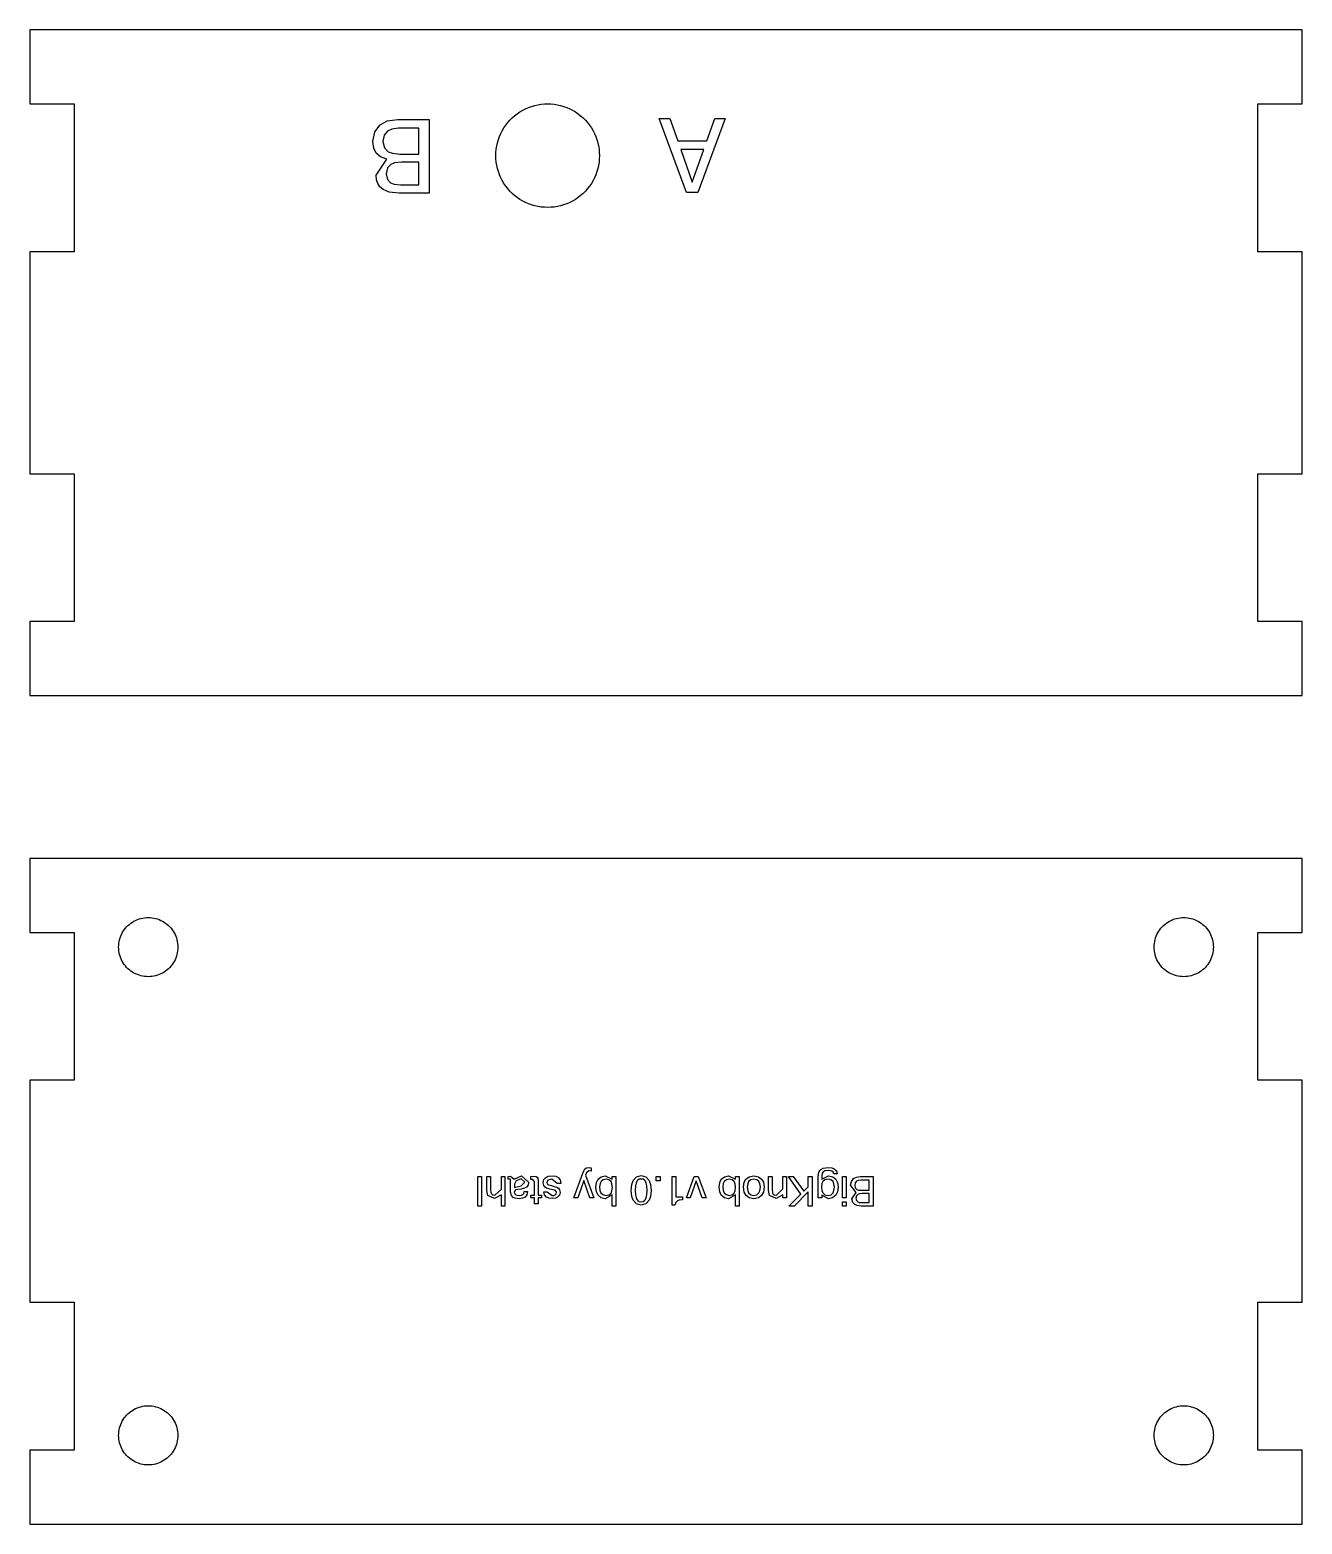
# Model space of a CAD drawing. Header units: metres. Extents: x -43 to 43, y -298 to 22.
# Drawn here: x -43 to 43, y -78.5 to 22.5 of the extents above; entities that cross this region are included whole.
import ezdxf

# ---------------------------------------------------------------- set-up
doc = ezdxf.new("R2010")
doc.units = ezdxf.units.M

msp = doc.modelspace()

# ---------------------------------------------------------------- linework, layer by layer
for p, q in [((43, 22.5), (-43, 22.5)), ((-43, 22.5), (-43, 17.5)), ((43, 17.5), (43, 22.5)), ((-43, 17.5), (-40, 17.5)), ((-40, 17.5), (-40, 7.5)), ((-9.49022, 17.167), (-9.28807, 17.2539)), ((-9.28807, 17.2539), (-9.08202, 17.3291)), ((-9.08202, 17.3291), (-8.8701, 17.3896)), ((-8.8701, 17.3896), (-8.65623, 17.4385)), ((-8.65623, 17.4385), (-8.43846, 17.4727)), ((-8.43846, 17.4727), (-8.21971, 17.4932)), ((-8.21971, 17.4932), (-7.99998, 17.5)), ((-7.99998, 17.5), (-7.78026, 17.4932)), ((-7.78026, 17.4932), (-7.56151, 17.4727)), ((-7.56151, 17.4727), (-7.34373, 17.4385)), ((-7.34373, 17.4385), (-7.12987, 17.3896)), ((-7.12987, 17.3896), (-6.91795, 17.3291)), ((-6.91795, 17.3291), (-6.7119, 17.2539)), ((-6.7119, 17.2539), (-6.50975, 17.167)), ((40, 7.49998), (40, 17.5)), ((40, 17.5), (43, 17.5)), ((-19.331, 16.085), (-18.8428, 16.3467)), ((-18.8428, 16.3467), (-18.1367, 16.4531)), ((-18.1367, 16.4531), (-16.0156, 16.4531)), ((-16.0156, 16.4531), (-16.0156, 11.4531)), ((-10.832, 16.0576), (-10.6973, 16.2314)), ((-10.6973, 16.2314), (-10.5517, 16.3955)), ((-10.5517, 16.3955), (-10.3955, 16.5518)), ((-10.3955, 16.5518), (-10.2314, 16.6973)), ((-10.2314, 16.6973), (-10.0576, 16.832)), ((-10.0576, 16.832), (-9.87498, 16.9551)), ((-9.87498, 16.9551), (-9.68651, 17.0674)), ((-9.68651, 17.0674), (-9.49022, 17.167)), ((-6.50975, 17.167), (-6.31346, 17.0674)), ((-6.31346, 17.0674), (-6.12498, 16.9551)), ((-6.12498, 16.9551), (-5.94237, 16.832)), ((-5.94237, 16.832), (-5.76854, 16.6973)), ((-5.76854, 16.6973), (-5.60448, 16.5518)), ((-5.60448, 16.5518), (-5.44823, 16.3955)), ((-5.44823, 16.3955), (-5.30272, 16.2314)), ((-5.30272, 16.2314), (-5.16795, 16.0576)), ((1.39258, 11.5), (-0.47264, 16.5)), ((-0.47264, 16.5), (0.26562, 16.5)), ((0.26562, 16.5), (0.79395, 15.0049)), ((4, 16.5), (2.14258, 11.5)), ((2.76172, 15.0049), (3.29785, 16.5)), ((3.29785, 16.5), (4, 16.5)), ((-19.8271, 14.958), (-19.6885, 15.6143)), ((-19.6885, 15.6143), (-19.331, 16.085)), ((-19.043, 15.376), (-19.1318, 14.9502)), ((-18.8262, 15.6484), (-19.043, 15.376)), ((-18.539, 15.7871), (-18.8262, 15.6484)), ((-18.0742, 15.8477), (-18.539, 15.7871)), ((-16.6973, 15.8477), (-18.0742, 15.8477)), ((-16.6973, 14.1104), (-16.6973, 15.8477)), ((-11.3291, 15.082), (-11.2539, 15.2881)), ((-11.2539, 15.2881), (-11.167, 15.4902)), ((-11.167, 15.4902), (-11.0674, 15.6865)), ((-11.0674, 15.6865), (-10.9551, 15.875)), ((-10.9551, 15.875), (-10.832, 16.0576)), ((-5.16795, 16.0576), (-5.04491, 15.875)), ((-5.04491, 15.875), (-4.9326, 15.6865)), ((-4.9326, 15.6865), (-4.83299, 15.4902)), ((-4.83299, 15.4902), (-4.74608, 15.2881)), ((-4.74608, 15.2881), (-4.67088, 15.082)), ((-19.7588, 14.5059), (-19.8271, 14.958)), ((-19.584, 14.168), (-19.7588, 14.5059)), ((-19.29, 13.9092), (-19.584, 14.168)), ((-19.1318, 14.9502), (-19.0293, 14.5234)), ((-19.0293, 14.5234), (-18.7842, 14.2646)), ((-18.7842, 14.2646), (-18.499, 14.1592)), ((-18.499, 14.1592), (-17.9971, 14.1104)), ((-11.5, 14), (-11.4931, 14.2197)), ((-11.4931, 14.2197), (-11.4726, 14.4385)), ((-11.4726, 14.4385), (-11.4385, 14.6562)), ((-11.4385, 14.6562), (-11.3896, 14.8701)), ((-11.3896, 14.8701), (-11.3291, 15.082)), ((-4.67088, 15.082), (-4.61034, 14.8701)), ((-4.61034, 14.8701), (-4.56151, 14.6562)), ((-4.56151, 14.6562), (-4.52733, 14.4385)), ((-4.52733, 14.4385), (-4.50682, 14.2197)), ((-4.50682, 14.2197), (-4.49998, 14)), ((0.79395, 15.0049), (2.76172, 15.0049)), ((2.55273, 14.4209), (0.99512, 14.4209)), ((0.99512, 14.4209), (1.76758, 12.2168)), ((1.76758, 12.2168), (2.55273, 14.4209)), ((-19.5898, 12.6699), (-18.874, 13.7549)), ((-18.874, 13.7549), (-19.29, 13.9092)), ((-18.8174, 13.165), (-18.9082, 12.7676)), ((-18.6025, 13.4023), (-18.8174, 13.165)), ((-18.3428, 13.5059), (-18.6025, 13.4023)), ((-17.8867, 13.5537), (-18.3428, 13.5059)), ((-17.9971, 14.1104), (-16.6973, 14.1104)), ((-16.6973, 13.5537), (-17.8867, 13.5537)), ((-16.6973, 12.0234), (-16.6973, 13.5537)), ((-11.4931, 13.7803), (-11.5, 14)), ((-11.4726, 13.5615), (-11.4931, 13.7803)), ((-11.4385, 13.3438), (-11.4726, 13.5615)), ((-11.3896, 13.1299), (-11.4385, 13.3438)), ((-4.56151, 13.3438), (-4.61034, 13.1299)), ((-4.52733, 13.5615), (-4.56151, 13.3438)), ((-4.50682, 13.7803), (-4.52733, 13.5615)), ((-4.49998, 14), (-4.50682, 13.7803)), ((-19.5605, 12.3604), (-19.5898, 12.6699)), ((-19.4844, 12.1201), (-19.5605, 12.3604)), ((-19.335, 11.8867), (-19.4844, 12.1201)), ((-18.9082, 12.7676), (-18.8232, 12.3955)), ((-18.8232, 12.3955), (-18.6172, 12.168)), ((-18.6172, 12.168), (-18.3691, 12.0684)), ((-11.3291, 12.918), (-11.3896, 13.1299)), ((-11.2539, 12.7119), (-11.3291, 12.918)), ((-11.167, 12.5098), (-11.2539, 12.7119)), ((-11.0674, 12.3135), (-11.167, 12.5098)), ((-10.9551, 12.125), (-11.0674, 12.3135)), ((-10.832, 11.9424), (-10.9551, 12.125)), ((-5.04491, 12.125), (-5.16795, 11.9424)), ((-4.9326, 12.3135), (-5.04491, 12.125)), ((-4.83299, 12.5098), (-4.9326, 12.3135)), ((-4.74608, 12.7119), (-4.83299, 12.5098)), ((-4.67088, 12.918), (-4.74608, 12.7119)), ((-4.61034, 13.1299), (-4.67088, 12.918)), ((-19.1191, 11.7002), (-19.335, 11.8867)), ((-18.7119, 11.5293), (-19.1191, 11.7002)), ((-18.0322, 11.4531), (-18.7119, 11.5293)), ((-18.3691, 12.0684), (-17.9424, 12.0234)), ((-16.0156, 11.4531), (-18.0322, 11.4531)), ((-17.9424, 12.0234), (-16.6973, 12.0234)), ((-10.6973, 11.7686), (-10.832, 11.9424)), ((-10.5517, 11.6045), (-10.6973, 11.7686)), ((-10.3955, 11.4482), (-10.5517, 11.6045)), ((-10.2314, 11.3027), (-10.3955, 11.4482)), ((-10.0576, 11.168), (-10.2314, 11.3027)), ((-9.87498, 11.0449), (-10.0576, 11.168)), ((-5.94237, 11.168), (-6.12498, 11.0449)), ((-5.76854, 11.3027), (-5.94237, 11.168)), ((-5.60448, 11.4482), (-5.76854, 11.3027)), ((-5.44823, 11.6045), (-5.60448, 11.4482)), ((-5.30272, 11.7686), (-5.44823, 11.6045)), ((-5.16795, 11.9424), (-5.30272, 11.7686)), ((2.14258, 11.5), (1.39258, 11.5)), ((-9.68651, 10.9326), (-9.87498, 11.0449)), ((-9.49022, 10.833), (-9.68651, 10.9326)), ((-9.28807, 10.7461), (-9.49022, 10.833)), ((-9.08202, 10.6709), (-9.28807, 10.7461)), ((-8.8701, 10.6104), (-9.08202, 10.6709)), ((-8.65623, 10.5615), (-8.8701, 10.6104)), ((-8.43846, 10.5273), (-8.65623, 10.5615)), ((-8.21971, 10.5068), (-8.43846, 10.5273)), ((-7.99998, 10.5), (-8.21971, 10.5068)), ((-7.78026, 10.5068), (-7.99998, 10.5)), ((-7.56151, 10.5273), (-7.78026, 10.5068)), ((-7.34373, 10.5615), (-7.56151, 10.5273)), ((-7.12987, 10.6104), (-7.34373, 10.5615)), ((-6.91795, 10.6709), (-7.12987, 10.6104)), ((-6.7119, 10.7461), (-6.91795, 10.6709)), ((-6.50975, 10.833), (-6.7119, 10.7461)), ((-6.31346, 10.9326), (-6.50975, 10.833)), ((-6.12498, 11.0449), (-6.31346, 10.9326)), ((-40, 7.5), (-43, 7.5)), ((-43, 7.5), (-43, -7.49998)), ((43, 7.49998), (40, 7.49998)), ((43, -7.5), (43, 7.49998)), ((-43, -7.49998), (-40, -7.49998)), ((-40, -7.49998), (-40, -17.5)), ((40, -17.5), (40, -7.5)), ((40, -7.5), (43, -7.5)), ((-40, -17.5), (-43, -17.5)), ((-43, -17.5), (-43, -22.5)), ((43, -17.5), (40, -17.5)), ((43, -22.5), (43, -17.5)), ((-43, -22.5), (43, -22.5)), ((43, -33.5), (-43, -33.5)), ((-43, -33.5), (-43, -38.5)), ((43, -38.5), (43, -33.5)), ((-36.6885, -38.4287), (-36.6182, -38.3242)), ((-36.6182, -38.3242), (-36.541, -38.2256)), ((-36.541, -38.2256), (-36.458, -38.1309)), ((-36.458, -38.1309), (-36.3691, -38.042)), ((-36.3691, -38.042), (-36.2744, -37.959)), ((-36.2744, -37.959), (-36.1758, -37.8818)), ((-36.1758, -37.8818), (-36.0713, -37.8115)), ((-36.0713, -37.8115), (-35.9639, -37.7471)), ((-35.9639, -37.7471), (-35.8516, -37.6904)), ((-35.8516, -37.6904), (-35.7363, -37.6406)), ((-35.7363, -37.6406), (-35.6182, -37.5977)), ((-35.6182, -37.5977), (-35.4971, -37.5625)), ((-35.4971, -37.5625), (-35.375, -37.5352)), ((-35.375, -37.5352), (-35.251, -37.5156)), ((-35.251, -37.5156), (-35.126, -37.5039)), ((-35.126, -37.5039), (-35, -37.5)), ((-35, -37.5), (-34.874, -37.5039)), ((-34.874, -37.5039), (-34.749, -37.5156)), ((-34.749, -37.5156), (-34.625, -37.5352)), ((-34.625, -37.5352), (-34.5029, -37.5625)), ((-34.5029, -37.5625), (-34.3818, -37.5977)), ((-34.3818, -37.5977), (-34.2637, -37.6406)), ((-34.2637, -37.6406), (-34.1484, -37.6904)), ((-34.1484, -37.6904), (-34.0361, -37.7471)), ((-34.0361, -37.7471), (-33.9287, -37.8115)), ((-33.9287, -37.8115), (-33.8242, -37.8818)), ((-33.8242, -37.8818), (-33.7256, -37.959)), ((-33.7256, -37.959), (-33.6309, -38.042)), ((-33.6309, -38.042), (-33.542, -38.1309)), ((-33.542, -38.1309), (-33.459, -38.2256)), ((-33.459, -38.2256), (-33.3818, -38.3242)), ((-33.3818, -38.3242), (-33.3115, -38.4287)), ((33.3115, -38.4287), (33.3818, -38.3242)), ((33.3818, -38.3242), (33.459, -38.2256)), ((33.459, -38.2256), (33.542, -38.1309)), ((33.542, -38.1309), (33.6309, -38.042)), ((33.6309, -38.042), (33.7256, -37.959)), ((33.7256, -37.959), (33.8242, -37.8818)), ((33.8242, -37.8818), (33.9287, -37.8115)), ((33.9287, -37.8115), (34.0361, -37.7471)), ((34.0361, -37.7471), (34.1484, -37.6904)), ((34.1484, -37.6904), (34.2637, -37.6406)), ((34.2637, -37.6406), (34.3818, -37.5977)), ((34.3818, -37.5977), (34.5029, -37.5625)), ((34.5029, -37.5625), (34.625, -37.5352)), ((34.625, -37.5352), (34.749, -37.5156)), ((34.749, -37.5156), (34.874, -37.5039)), ((34.874, -37.5039), (35, -37.5)), ((35, -37.5), (35.126, -37.5039)), ((35.126, -37.5039), (35.251, -37.5156)), ((35.251, -37.5156), (35.375, -37.5352)), ((35.375, -37.5352), (35.4971, -37.5625)), ((35.4971, -37.5625), (35.6182, -37.5977)), ((35.6182, -37.5977), (35.7363, -37.6406)), ((35.7363, -37.6406), (35.8516, -37.6904)), ((35.8516, -37.6904), (35.9639, -37.7471)), ((35.9639, -37.7471), (36.0713, -37.8115)), ((36.0713, -37.8115), (36.1758, -37.8818)), ((36.1758, -37.8818), (36.2744, -37.959)), ((36.2744, -37.959), (36.3691, -38.042)), ((36.3691, -38.042), (36.458, -38.1309)), ((36.458, -38.1309), (36.541, -38.2256)), ((36.541, -38.2256), (36.6182, -38.3242)), ((36.6182, -38.3242), (36.6885, -38.4287)), ((-43, -38.5), (-40, -38.5)), ((-40, -38.5), (-40, -48.5)), ((-37, -39.5), (-36.9961, -39.374)), ((-36.9961, -39.374), (-36.9844, -39.249)), ((-36.9844, -39.249), (-36.9648, -39.125)), ((-36.9648, -39.125), (-36.9375, -39.0029)), ((-36.9375, -39.0029), (-36.9023, -38.8818)), ((-36.9023, -38.8818), (-36.8594, -38.7637)), ((-36.8594, -38.7637), (-36.8096, -38.6484)), ((-36.8096, -38.6484), (-36.7529, -38.5361)), ((-36.7529, -38.5361), (-36.6885, -38.4287)), ((-33.3115, -38.4287), (-33.2471, -38.5361)), ((-33.2471, -38.5361), (-33.1904, -38.6484)), ((-33.1904, -38.6484), (-33.1406, -38.7637)), ((-33.1406, -38.7637), (-33.0977, -38.8818)), ((-33.0977, -38.8818), (-33.0625, -39.0029)), ((-33.0625, -39.0029), (-33.0352, -39.125)), ((-33.0352, -39.125), (-33.0156, -39.249)), ((-33.0156, -39.249), (-33.0039, -39.374)), ((-33.0039, -39.374), (-33, -39.5)), ((33, -39.5), (33.0039, -39.374)), ((33.0039, -39.374), (33.0156, -39.249)), ((33.0156, -39.249), (33.0352, -39.125)), ((33.0352, -39.125), (33.0625, -39.0029)), ((33.0625, -39.0029), (33.0977, -38.8818)), ((33.0977, -38.8818), (33.1406, -38.7637)), ((33.1406, -38.7637), (33.1904, -38.6484)), ((33.1904, -38.6484), (33.2471, -38.5361)), ((33.2471, -38.5361), (33.3115, -38.4287)), ((36.6885, -38.4287), (36.7529, -38.5361)), ((36.7529, -38.5361), (36.8096, -38.6484)), ((36.8096, -38.6484), (36.8594, -38.7637)), ((36.8594, -38.7637), (36.9023, -38.8818)), ((36.9023, -38.8818), (36.9375, -39.0029)), ((36.9375, -39.0029), (36.9648, -39.125)), ((36.9648, -39.125), (36.9844, -39.249)), ((36.9844, -39.249), (36.9961, -39.374)), ((36.9961, -39.374), (37, -39.5)), ((40, -48.5), (40, -38.5)), ((40, -38.5), (43, -38.5)), ((-36.9961, -39.626), (-37, -39.5)), ((-36.9844, -39.751), (-36.9961, -39.626)), ((-36.9648, -39.875), (-36.9844, -39.751)), ((-36.9375, -39.9971), (-36.9648, -39.875)), ((-36.9023, -40.1181), (-36.9375, -39.9971)), ((-36.8594, -40.2363), (-36.9023, -40.1181)), ((-36.8096, -40.3515), (-36.8594, -40.2363)), ((-36.7529, -40.4639), (-36.8096, -40.3515)), ((-33.1904, -40.3516), (-33.2471, -40.4639)), ((-33.1406, -40.2363), (-33.1904, -40.3516)), ((-33.0977, -40.1182), (-33.1406, -40.2363)), ((-33.0625, -39.9971), (-33.0977, -40.1182)), ((-33.0352, -39.875), (-33.0625, -39.9971)), ((-33.0156, -39.751), (-33.0352, -39.875)), ((-33.0039, -39.626), (-33.0156, -39.751)), ((-33, -39.5), (-33.0039, -39.626)), ((33.0039, -39.626), (33, -39.5)), ((33.0156, -39.751), (33.0039, -39.626)), ((33.0352, -39.875), (33.0156, -39.751)), ((33.0625, -39.9971), (33.0352, -39.875)), ((33.0977, -40.1182), (33.0625, -39.9971)), ((33.1406, -40.2363), (33.0977, -40.1182)), ((33.1904, -40.3516), (33.1406, -40.2363)), ((33.2471, -40.4639), (33.1904, -40.3516)), ((36.8096, -40.3516), (36.7529, -40.4639)), ((36.8594, -40.2363), (36.8096, -40.3516)), ((36.9023, -40.1182), (36.8594, -40.2363)), ((36.9375, -39.9971), (36.9023, -40.1182)), ((36.9648, -39.875), (36.9375, -39.9971)), ((36.9844, -39.751), (36.9648, -39.875)), ((36.9961, -39.626), (36.9844, -39.751)), ((37, -39.5), (36.9961, -39.626)), ((-36.6885, -40.5713), (-36.7529, -40.4639)), ((-36.6182, -40.6758), (-36.6885, -40.5713)), ((-36.541, -40.7744), (-36.6182, -40.6758)), ((-36.458, -40.8691), (-36.541, -40.7744)), ((-36.3691, -40.958), (-36.458, -40.8691)), ((-36.2744, -41.041), (-36.3691, -40.958)), ((-36.1758, -41.1182), (-36.2744, -41.041)), ((-36.0713, -41.1885), (-36.1758, -41.1182)), ((-35.9639, -41.2529), (-36.0713, -41.1885)), ((-35.8516, -41.3096), (-35.9639, -41.2529)), ((-35.7363, -41.3594), (-35.8516, -41.3096)), ((-35.6182, -41.4023), (-35.7363, -41.3594)), ((-35.4971, -41.4375), (-35.6182, -41.4023)), ((-34.3818, -41.4023), (-34.5029, -41.4375)), ((-34.2637, -41.3594), (-34.3818, -41.4023)), ((-34.1484, -41.3096), (-34.2637, -41.3594)), ((-34.0361, -41.2529), (-34.1484, -41.3096)), ((-33.9287, -41.1885), (-34.0361, -41.2529)), ((-33.8242, -41.1182), (-33.9287, -41.1885)), ((-33.7256, -41.041), (-33.8242, -41.1182)), ((-33.6309, -40.958), (-33.7256, -41.041)), ((-33.542, -40.8691), (-33.6309, -40.958)), ((-33.459, -40.7744), (-33.542, -40.8691)), ((-33.3818, -40.6758), (-33.459, -40.7744)), ((-33.3115, -40.5713), (-33.3818, -40.6758)), ((-33.2471, -40.4639), (-33.3115, -40.5713)), ((33.3115, -40.5713), (33.2471, -40.4639)), ((33.3818, -40.6758), (33.3115, -40.5713)), ((33.459, -40.7744), (33.3818, -40.6758)), ((33.542, -40.8691), (33.459, -40.7744)), ((33.6309, -40.958), (33.542, -40.8691)), ((33.7256, -41.041), (33.6309, -40.958)), ((33.8242, -41.1182), (33.7256, -41.041)), ((33.9287, -41.1885), (33.8242, -41.1182)), ((34.0361, -41.2529), (33.9287, -41.1885)), ((34.1484, -41.3096), (34.0361, -41.2529)), ((34.2637, -41.3594), (34.1484, -41.3096)), ((34.3818, -41.4023), (34.2637, -41.3594)), ((34.5029, -41.4375), (34.3818, -41.4023)), ((35.6182, -41.4023), (35.4971, -41.4375)), ((35.7363, -41.3594), (35.6182, -41.4023)), ((35.8516, -41.3096), (35.7363, -41.3594)), ((35.9639, -41.2529), (35.8516, -41.3096)), ((36.0713, -41.1885), (35.9639, -41.2529)), ((36.1758, -41.1182), (36.0713, -41.1885)), ((36.2744, -41.041), (36.1758, -41.1182)), ((36.3691, -40.958), (36.2744, -41.041)), ((36.458, -40.8691), (36.3691, -40.958)), ((36.541, -40.7744), (36.458, -40.8691)), ((36.6182, -40.6758), (36.541, -40.7744)), ((36.6885, -40.5713), (36.6182, -40.6758)), ((36.7529, -40.4639), (36.6885, -40.5713)), ((-35.375, -41.4648), (-35.4971, -41.4375)), ((-35.251, -41.4844), (-35.375, -41.4648)), ((-35.126, -41.4961), (-35.251, -41.4844)), ((-35, -41.5), (-35.126, -41.4961)), ((-34.874, -41.4961), (-35, -41.5)), ((-34.749, -41.4844), (-34.874, -41.4961)), ((-34.625, -41.4648), (-34.749, -41.4844)), ((-34.5029, -41.4375), (-34.625, -41.4648)), ((34.625, -41.4648), (34.5029, -41.4375)), ((34.749, -41.4844), (34.625, -41.4648)), ((34.874, -41.4961), (34.749, -41.4844)), ((35, -41.5), (34.874, -41.4961)), ((35.126, -41.4961), (35, -41.5)), ((35.251, -41.4844), (35.126, -41.4961)), ((35.375, -41.4648), (35.251, -41.4844)), ((35.4971, -41.4375), (35.375, -41.4648)), ((-40, -48.5), (-43, -48.5)), ((-43, -48.5), (-43, -63.5)), ((43, -48.5), (40, -48.5)), ((43, -63.5), (43, -48.5)), ((-5.53711, -54.5771), (-5.48047, -54.4951)), ((-5.48047, -54.4951), (-5.37207, -54.4229)), ((-5.37207, -54.4229), (-5.19238, -54.3906)), ((-5.19238, -54.3906), (-5.04785, -54.4131)), ((-5.04785, -54.4131), (-5.04785, -54.6465)), ((10.3408, -54.709), (10.4561, -54.5352)), ((10.4561, -54.5352), (10.6348, -54.4385)), ((10.6348, -54.4385), (10.9658, -54.3936)), ((10.9658, -54.3936), (11.209, -54.4189)), ((11.209, -54.4189), (11.373, -54.4795)), ((11.373, -54.4795), (11.5254, -54.624)), ((-12.7188, -57), (-12.7188, -55)), ((-12.7188, -55), (-12.4707, -55)), ((-12.4707, -55), (-12.4707, -57)), ((-12.1006, -55.9424), (-12.1006, -55)), ((-12.1006, -55), (-11.8535, -55)), ((-11.8535, -55), (-11.8535, -55.8955)), ((-11.1299, -55.8594), (-11.1299, -55)), ((-11.1299, -55), (-10.8857, -55)), ((-10.8857, -55), (-10.8857, -57)), ((-10.6602, -54.9941), (-10.5186, -54.9727)), ((-10.6602, -55.1836), (-10.6602, -54.9941)), ((-10.5957, -55.1748), (-10.6602, -55.1836)), ((-10.5391, -55.1895), (-10.5957, -55.1748)), ((-10.5127, -55.2207), (-10.5391, -55.1895)), ((-10.5186, -54.9727), (-10.2734, -55.1865)), ((-10.5059, -55.25), (-10.5127, -55.2207)), ((-10.502, -55.3223), (-10.5059, -55.25)), ((-10.502, -56.0518), (-10.502, -55.3223)), ((-10.2734, -55.1943), (-9.75879, -54.9551)), ((-10.2734, -55.1865), (-10.2734, -55.1943)), ((-10.1357, -55.2852), (-10.251, -55.5225)), ((-10.251, -55.5225), (-10.251, -55.7402)), ((-9.80078, -55.1699), (-10.1357, -55.2852)), ((-9.53906, -55.3955), (-9.80078, -55.1699)), ((-9.78906, -55.6396), (-9.53906, -55.3955)), ((-9.75879, -54.9551), (-9.28613, -55.3926)), ((-9.28613, -55.3926), (-9.32715, -55.5889)), ((-9.1416, -55.0029), (-8.94629, -54.9805)), ((-9.1416, -55.2119), (-9.1416, -55.0029)), ((-9.01074, -55.2031), (-9.1416, -55.2119)), ((-8.87988, -55.3672), (-9.01074, -55.2031)), ((-8.94629, -54.9805), (-8.78418, -55.002)), ((-8.87988, -56.2598), (-8.87988, -55.3672)), ((-8.78418, -55.002), (-8.70605, -55.0459)), ((-8.70605, -55.0459), (-8.65918, -55.123)), ((-8.65918, -55.123), (-8.63574, -55.2832)), ((-8.63574, -55.2832), (-8.63574, -56.2598)), ((-8.30469, -55.4336), (-8.25195, -55.2139)), ((-8.2666, -55.6133), (-8.30469, -55.4336)), ((-8.25195, -55.2139), (-8.11621, -55.0605)), ((-8.11621, -55.0605), (-7.9502, -54.9863)), ((-7.98047, -55.252), (-8.05957, -55.4033)), ((-8.05957, -55.4033), (-8.04004, -55.4883)), ((-8.04004, -55.4883), (-7.99121, -55.5439)), ((-7.99121, -55.5439), (-7.94238, -55.5693)), ((-7.72168, -55.1729), (-7.98047, -55.252)), ((-7.9502, -54.9863), (-7.69824, -54.9551)), ((-7.35352, -55.4727), (-7.72168, -55.1729)), ((-7.69824, -54.9551), (-7.44434, -54.9922)), ((-7.44434, -54.9922), (-7.28125, -55.0781)), ((-7.11426, -55.4727), (-7.35352, -55.4727)), ((-7.28125, -55.0781), (-7.16504, -55.2344)), ((-7.16504, -55.2344), (-7.11426, -55.4727)), ((-6.23535, -56.4551), (-5.62305, -54.7744)), ((-5.55957, -55.2783), (-5.96289, -56.4551)), ((-5.62305, -54.7744), (-5.53711, -54.5771)), ((-5.15625, -56.4551), (-5.55957, -55.2783)), ((-5.37012, -54.7441), (-5.43359, -54.917)), ((-5.43359, -54.917), (-4.88379, -56.4551)), ((-5.18945, -54.624), (-5.37012, -54.7441)), ((-5.04785, -54.6465), (-5.18945, -54.624)), ((-4.74414, -55.7236), (-4.7002, -55.4111)), ((-4.7002, -55.4111), (-4.59277, -55.1924)), ((-4.59277, -55.1924), (-4.38574, -55.0195)), ((-4.45898, -55.4873), (-4.48828, -55.7061)), ((-4.38867, -55.3369), (-4.45898, -55.4873)), ((-4.24902, -55.2178), (-4.38867, -55.3369)), ((-4.38574, -55.0195), (-4.10742, -54.9551)), ((-4.05469, -55.1729), (-4.24902, -55.2178)), ((-4.10742, -54.9551), (-3.63477, -55.1836)), ((-3.85449, -55.2217), (-4.05469, -55.1729)), ((-3.71582, -55.3506), (-3.85449, -55.2217)), ((-3.65332, -55.5029), (-3.71582, -55.3506)), ((-3.62598, -55.7373), (-3.65332, -55.5029)), ((-3.63477, -55.1836), (-3.63477, -55)), ((-3.63477, -55), (-3.39551, -55)), ((-3.39551, -55), (-3.39551, -57)), ((-2.34668, -55.9424), (-2.30957, -55.5352)), ((-2.30957, -55.5352), (-2.22363, -55.2793)), ((-2.22363, -55.2793), (-1.99998, -55.0361)), ((-2.02246, -55.459), (-2.05957, -55.6377)), ((-1.96582, -55.3291), (-2.02246, -55.459)), ((-1.99998, -55.0361), (-1.67577, -54.9443)), ((-1.90137, -55.25), (-1.96582, -55.3291)), ((-1.80566, -55.1943), (-1.90137, -55.25)), ((-1.67578, -55.1729), (-1.80566, -55.1943)), ((-1.54688, -55.1943), (-1.67578, -55.1729)), ((-1.67577, -54.9443), (-1.35448, -55.0361)), ((-1.45117, -55.251), (-1.54688, -55.1943)), ((-1.38672, -55.3301), (-1.45117, -55.251)), ((-1.33008, -55.46), (-1.38672, -55.3301)), ((-1.35448, -55.0361), (-1.13086, -55.2803)), ((-1.29297, -55.6387), (-1.33008, -55.46)), ((-1.13086, -55.2803), (-1.0459, -55.5361)), ((-1.0459, -55.5361), (-1.00879, -55.9424)), ((-0.67186, -55.3037), (-0.67186, -55)), ((-0.67186, -55), (-0.39452, -55)), ((-0.39452, -55.3037), (-0.67186, -55.3037)), ((-0.39452, -55), (-0.39452, -55.3037)), ((0.41014, -56.9443), (0.41016, -55)), ((0.41016, -55), (0.66309, -55)), ((0.66309, -55), (0.66309, -56.374)), ((1.38379, -56.4551), (1.91504, -55)), ((2.04297, -55.2891), (1.64453, -56.4551)), ((1.91504, -55), (2.17383, -55)), ((2.44824, -56.4551), (2.04297, -55.2891)), ((2.17383, -55), (2.70996, -56.4551)), ((3.58691, -55.7236), (3.62988, -55.4111)), ((3.62988, -55.4111), (3.7373, -55.1924)), ((3.7373, -55.1924), (3.94434, -55.0195)), ((3.87109, -55.4873), (3.84277, -55.7061)), ((3.94141, -55.3369), (3.87109, -55.4873)), ((4.08203, -55.2178), (3.94141, -55.3369)), ((3.94434, -55.0195), (4.22363, -54.9551)), ((4.27637, -55.1729), (4.08203, -55.2178)), ((4.22363, -54.9551), (4.69629, -55.1836)), ((4.47656, -55.2217), (4.27637, -55.1729)), ((4.61523, -55.3506), (4.47656, -55.2217)), ((4.67773, -55.5029), (4.61523, -55.3506)), ((4.7041, -55.7373), (4.67773, -55.5029)), ((4.69629, -55.1836), (4.69629, -55)), ((4.69629, -55), (4.93555, -55)), ((4.93555, -55), (4.93555, -57)), ((5.23828, -55.7285), (5.28809, -55.3955)), ((5.28809, -55.3955), (5.40723, -55.1758)), ((5.40723, -55.1758), (5.62012, -55.0186)), ((5.52051, -55.4922), (5.49219, -55.7285)), ((5.58691, -55.3418), (5.52051, -55.4922)), ((5.72656, -55.2207), (5.58691, -55.3418)), ((5.62012, -55.0186), (5.93359, -54.9551)), ((5.93359, -55.1729), (5.72656, -55.2207)), ((5.93359, -54.9551), (6.25, -55.0186)), ((6.14355, -55.2207), (5.93359, -55.1729)), ((6.28418, -55.3408), (6.14355, -55.2207)), ((6.25, -55.0186), (6.46289, -55.1748)), ((6.35254, -55.4912), (6.28418, -55.3408)), ((6.38184, -55.7285), (6.35254, -55.4912)), ((6.46289, -55.1748), (6.58203, -55.3945)), ((6.58203, -55.3945), (6.63281, -55.7285)), ((6.92383, -55.9424), (6.92383, -55)), ((6.92383, -55), (7.17188, -55)), ((7.17188, -55), (7.17188, -55.8955)), ((7.89551, -55.8291), (7.89551, -55)), ((7.89551, -55), (8.13965, -55)), ((8.13965, -55), (8.13965, -56.4551)), ((9.11035, -56.1992), (8.27051, -55)), ((8.27051, -55), (8.60645, -55)), ((8.60645, -55), (9.30762, -56.0039)), ((9.61621, -55.7012), (9.61621, -55)), ((9.61621, -55), (9.88672, -55)), ((9.88672, -55), (9.88672, -57)), ((10.2871, -55.0303), (10.3408, -54.709)), ((10.2871, -56.4551), (10.2871, -55.0303)), ((10.543, -55.4736), (10.5146, -55.7178)), ((10.5596, -54.7812), (10.5234, -54.9775)), ((10.5234, -55.1777), (10.9854, -54.9521)), ((10.5234, -54.9775), (10.5234, -55.1777)), ((10.6025, -55.332), (10.543, -55.4736)), ((10.6377, -54.6768), (10.5596, -54.7812)), ((10.7344, -55.2197), (10.6025, -55.332)), ((10.748, -54.624), (10.6377, -54.6768)), ((10.9512, -55.1729), (10.7344, -55.2197)), ((10.957, -54.5996), (10.748, -54.624)), ((11.1484, -55.2207), (10.9512, -55.1729)), ((11.1094, -54.6104), (10.957, -54.5996)), ((10.9854, -54.9521), (11.2666, -55.0176)), ((11.2041, -54.6357), (11.1094, -54.6104)), ((11.2891, -55.3467), (11.1484, -55.2207)), ((11.3057, -54.7148), (11.2041, -54.6357)), ((11.2666, -55.0176), (11.4805, -55.1924)), ((11.3545, -55.498), (11.2891, -55.3467)), ((11.3408, -54.8252), (11.3057, -54.7148)), ((11.3408, -54.8301), (11.3408, -54.8252)), ((11.5801, -54.8301), (11.3408, -54.8301)), ((11.3828, -55.7266), (11.3545, -55.498)), ((11.4805, -55.1924), (11.5938, -55.418)), ((11.5254, -54.624), (11.5801, -54.8193)), ((11.5801, -54.8193), (11.5801, -54.8301)), ((11.5938, -55.418), (11.6387, -55.7314)), ((11.9414, -56.4551), (11.9414, -55)), ((11.9414, -55), (12.1865, -55)), ((12.1865, -55), (12.1865, -56.4551)), ((12.4756, -55.5977), (12.5303, -55.3359)), ((12.5303, -55.3359), (12.6738, -55.1475)), ((12.6738, -55.1475), (12.8691, -55.043)), ((12.7891, -55.4307), (12.7539, -55.6006)), ((12.876, -55.3223), (12.7891, -55.4307)), ((12.8691, -55.043), (13.1514, -55)), ((12.9902, -55.2666), (12.876, -55.3223)), ((13.1768, -55.2422), (12.9902, -55.2666)), ((13.1514, -55), (14, -55)), ((13.7275, -55.2422), (13.1768, -55.2422)), ((13.7275, -55.9375), (13.7275, -55.2422)), ((14, -55), (14, -57)), ((-12.0371, -56.2939), (-12.1006, -55.9424)), ((-11.5859, -56.4912), (-12.0371, -56.2939)), ((-11.8535, -55.8955), (-11.8369, -56.0801)), ((-11.8369, -56.0801), (-11.8047, -56.167)), ((-11.8047, -56.167), (-11.7227, -56.2402)), ((-11.7227, -56.2402), (-11.5615, -56.2734)), ((-11.1299, -56.249), (-11.5859, -56.4912)), ((-11.5615, -56.2734), (-11.1299, -55.8594)), ((-11.1299, -57), (-11.1299, -56.249)), ((-10.4521, -56.2783), (-10.502, -56.0518)), ((-10.335, -56.4131), (-10.4521, -56.2783)), ((-10.1895, -56.4736), (-10.335, -56.4131)), ((-10.1846, -55.9043), (-10.2539, -56.0625)), ((-10.2539, -56.0625), (-10.2236, -56.1719)), ((-10.251, -55.7402), (-9.78906, -55.6396)), ((-10.2236, -56.1719), (-10.1455, -56.2451)), ((-9.93359, -56.502), (-10.1895, -56.4736)), ((-9.78418, -55.8486), (-10.1846, -55.9043)), ((-10.1455, -56.2451), (-10.0625, -56.2725)), ((-10.0625, -56.2725), (-9.92578, -56.2852)), ((-9.69434, -56.4697), (-9.93359, -56.502)), ((-9.92578, -56.2852), (-9.77832, -56.2676)), ((-9.56445, -55.7969), (-9.78418, -55.8486)), ((-9.77832, -56.2676), (-9.6875, -56.2285)), ((-9.53125, -56.3926), (-9.69434, -56.4697)), ((-9.6875, -56.2285), (-9.61328, -56.1445)), ((-9.61328, -56.1445), (-9.58398, -56.0156)), ((-9.58398, -56.0156), (-9.35254, -56.0156)), ((-9.43262, -55.7246), (-9.56445, -55.7969)), ((-9.40137, -56.2393), (-9.53125, -56.3926)), ((-9.32715, -55.5889), (-9.43262, -55.7246)), ((-9.35254, -56.0264), (-9.40137, -56.2393)), ((-9.35254, -56.0156), (-9.35254, -56.0264)), ((-9.1416, -56.4551), (-9.1416, -56.2598)), ((-9.1416, -56.2598), (-8.87988, -56.2598)), ((-8.87988, -56.4551), (-9.1416, -56.4551)), ((-8.87988, -56.8604), (-8.87988, -56.4551)), ((-8.63574, -56.2598), (-8.41797, -56.2598)), ((-8.41797, -56.4551), (-8.63574, -56.4551)), ((-8.63574, -56.4551), (-8.63574, -56.8604)), ((-8.41797, -56.2598), (-8.41797, -56.4551)), ((-8.1748, -55.7295), (-8.2666, -55.6133)), ((-8.26562, -56.0547), (-8.26562, -56.0488)), ((-8.26562, -56.0488), (-8.02637, -56.0488)), ((-8.21777, -56.25), (-8.26562, -56.0547)), ((-8.08594, -56.3975), (-8.21777, -56.25)), ((-8.07129, -55.7861), (-8.1748, -55.7295)), ((-7.92676, -56.4697), (-8.08594, -56.3975)), ((-7.86328, -55.8516), (-8.07129, -55.7861)), ((-8.02637, -56.0488), (-7.69922, -56.29)), ((-7.94238, -55.5693), (-7.83789, -55.6006)), ((-7.69922, -56.499), (-7.92676, -56.4697)), ((-7.62793, -55.9072), (-7.86328, -55.8516)), ((-7.83789, -55.6006), (-7.56641, -55.6699)), ((-7.69922, -56.29), (-7.57812, -56.2793)), ((-7.47949, -56.4717), (-7.69922, -56.499)), ((-7.52734, -55.9355), (-7.62793, -55.9072)), ((-7.57812, -56.2793), (-7.50098, -56.2529)), ((-7.56641, -55.6699), (-7.37109, -55.7344)), ((-7.47754, -55.958), (-7.52734, -55.9355)), ((-7.50098, -56.2529), (-7.42773, -56.1846)), ((-7.3291, -56.4062), (-7.47949, -56.4717)), ((-7.4209, -56.0127), (-7.47754, -55.958)), ((-7.42773, -56.1846), (-7.40039, -56.0879)), ((-7.40039, -56.0879), (-7.4209, -56.0127)), ((-7.37109, -55.7344), (-7.27246, -55.7939)), ((-7.20312, -56.2676), (-7.3291, -56.4062)), ((-7.27246, -55.7939), (-7.19043, -55.9053)), ((-7.15625, -56.0791), (-7.20312, -56.2676)), ((-7.19043, -55.9053), (-7.15625, -56.0791)), ((-5.96289, -56.4551), (-6.23535, -56.4551)), ((-4.88379, -56.4551), (-5.15625, -56.4551)), ((-4.7002, -56.0381), (-4.74414, -55.7236)), ((-4.59277, -56.2598), (-4.7002, -56.0381)), ((-4.38379, -56.4365), (-4.59277, -56.2598)), ((-4.48828, -55.7061), (-4.46191, -55.9443)), ((-4.46191, -55.9443), (-4.39941, -56.0986)), ((-4.39941, -56.0986), (-4.25879, -56.2314)), ((-4.10449, -56.502), (-4.38379, -56.4365)), ((-4.25879, -56.2314), (-4.05762, -56.2822)), ((-3.63477, -56.252), (-4.10449, -56.502)), ((-4.05762, -56.2822), (-3.84668, -56.2344)), ((-3.84668, -56.2344), (-3.71484, -56.1191)), ((-3.71484, -56.1191), (-3.65332, -55.9756)), ((-3.65332, -55.9756), (-3.62598, -55.7373)), ((-3.63477, -57), (-3.63477, -56.252)), ((-2.30957, -56.3516), (-2.34668, -55.9424)), ((-2.22363, -56.6074), (-2.30957, -56.3516)), ((-2.05957, -55.6377), (-2.07715, -55.9424)), ((-2.07715, -55.9424), (-2.05957, -56.248)), ((-2.05957, -56.248), (-2.02246, -56.4277)), ((-2.02246, -56.4277), (-1.9668, -56.5576)), ((-1.9668, -56.5576), (-1.90234, -56.6377)), ((-1.45117, -56.6367), (-1.38672, -56.5576)), ((-1.38672, -56.5576), (-1.33008, -56.4277)), ((-1.33008, -56.4277), (-1.29297, -56.2471)), ((-1.27539, -55.9424), (-1.29297, -55.6387)), ((-1.29297, -56.2471), (-1.27539, -55.9424)), ((-1.0459, -56.3496), (-1.13086, -56.6064)), ((-1.00879, -55.9424), (-1.0459, -56.3496)), ((0.66309, -56.374), (1.11328, -56.374)), ((1.11328, -56.374), (1.11328, -56.5713)), ((1.64453, -56.4551), (1.38379, -56.4551)), ((2.70996, -56.4551), (2.44824, -56.4551)), ((3.62988, -56.0381), (3.58691, -55.7236)), ((3.73828, -56.2598), (3.62988, -56.0381)), ((3.94727, -56.4365), (3.73828, -56.2598)), ((3.84277, -55.7061), (3.86914, -55.9443)), ((3.86914, -55.9443), (3.93164, -56.0986)), ((3.93164, -56.0986), (4.07227, -56.2314)), ((4.22656, -56.502), (3.94727, -56.4365)), ((4.07227, -56.2314), (4.27344, -56.2822)), ((4.69629, -56.252), (4.22656, -56.502)), ((4.27344, -56.2822), (4.4834, -56.2344)), ((4.4834, -56.2344), (4.61621, -56.1191)), ((4.61621, -56.1191), (4.67773, -55.9756)), ((4.67773, -55.9756), (4.7041, -55.7373)), ((4.69629, -57), (4.69629, -56.252)), ((5.28809, -56.0635), (5.23828, -55.7285)), ((5.4082, -56.2832), (5.28809, -56.0635)), ((5.62109, -56.4395), (5.4082, -56.2832)), ((5.49219, -55.7285), (5.52051, -55.9648)), ((5.52051, -55.9648), (5.58691, -56.1152)), ((5.58691, -56.1152), (5.72559, -56.2373)), ((5.93652, -56.502), (5.62109, -56.4395)), ((5.72559, -56.2373), (5.93359, -56.2852)), ((5.93359, -56.2852), (6.14551, -56.2373)), ((6.25098, -56.4395), (5.93652, -56.502)), ((6.14551, -56.2373), (6.28516, -56.1172)), ((6.46387, -56.2822), (6.25098, -56.4395)), ((6.28516, -56.1172), (6.35254, -55.9668)), ((6.35254, -55.9668), (6.38184, -55.7285)), ((6.58301, -56.0625), (6.46387, -56.2822)), ((6.63281, -55.7285), (6.58301, -56.0625)), ((6.98828, -56.2939), (6.92383, -55.9424)), ((7.43848, -56.4912), (6.98828, -56.2939)), ((7.17188, -55.8955), (7.18848, -56.0791)), ((7.18848, -56.0791), (7.2207, -56.167)), ((7.2207, -56.167), (7.30273, -56.2402)), ((7.30273, -56.2402), (7.46387, -56.2734)), ((7.90625, -56.2432), (7.43848, -56.4912)), ((7.46387, -56.2734), (7.89551, -55.8291)), ((7.90625, -56.4551), (7.90625, -56.2432)), ((8.13965, -56.4551), (7.90625, -56.4551)), ((8.29297, -57), (9.11035, -56.1992)), ((9.61621, -56.0342), (8.6543, -57)), ((9.30762, -56.0039), (9.61621, -55.7012)), ((9.61621, -57), (9.61621, -56.0342)), ((10.5234, -56.4551), (10.2871, -56.4551)), ((10.5146, -55.7178), (10.543, -55.9609)), ((10.5234, -56.2715), (10.5234, -56.4551)), ((10.9824, -56.502), (10.5234, -56.2715)), ((10.543, -55.9609), (10.6055, -56.1104)), ((10.6055, -56.1104), (10.7422, -56.2324)), ((10.7422, -56.2324), (10.9541, -56.2822)), ((10.9541, -56.2822), (11.1553, -56.2334)), ((11.2656, -56.4385), (10.9824, -56.502)), ((11.1553, -56.2334), (11.293, -56.1084)), ((11.4785, -56.2666), (11.2656, -56.4385)), ((11.293, -56.1084), (11.3555, -55.959)), ((11.3555, -55.959), (11.3828, -55.7266)), ((11.5928, -56.043), (11.4785, -56.2666)), ((11.6387, -55.7314), (11.5928, -56.043)), ((12.1865, -56.4551), (11.9414, -56.4551)), ((12.8564, -56.0791), (12.4756, -55.5977)), ((12.5703, -56.5127), (12.8564, -56.0791)), ((12.625, -56.751), (12.5703, -56.5127)), ((12.7539, -55.6006), (12.7949, -55.7725)), ((12.7949, -55.7725), (12.8926, -55.875)), ((12.8789, -56.3154), (12.8428, -56.4746)), ((12.8428, -56.4746), (12.877, -56.623)), ((12.9648, -56.2197), (12.8789, -56.3154)), ((12.8926, -55.875), (13.0068, -55.918)), ((13.0693, -56.1787), (12.9648, -56.2197)), ((13.0068, -55.918), (13.207, -55.9375)), ((13.252, -56.1602), (13.0693, -56.1787)), ((13.207, -55.9375), (13.7275, -55.9375)), ((13.7275, -56.1602), (13.252, -56.1602)), ((13.7275, -56.7715), (13.7275, -56.1602)), ((-12.4707, -57), (-12.7188, -57)), ((-10.8857, -57), (-11.1299, -57)), ((-8.63574, -56.8604), (-8.87988, -56.8604)), ((-3.39551, -57), (-3.63477, -57)), ((-1.99902, -56.8525), (-2.22363, -56.6074)), ((-1.67578, -56.9443), (-1.99902, -56.8525)), ((-1.90234, -56.6377), (-1.80566, -56.6943)), ((-1.80566, -56.6943), (-1.67578, -56.7168)), ((-1.67578, -56.7168), (-1.54688, -56.6943)), ((-1.35449, -56.8525), (-1.67578, -56.9443)), ((-1.54688, -56.6943), (-1.45117, -56.6367)), ((-1.13086, -56.6064), (-1.35449, -56.8525)), ((0.59862, -56.9443), (0.41014, -56.9443)), ((0.66014, -56.7588), (0.59862, -56.9443)), ((0.76952, -56.6475), (0.66014, -56.7588)), ((0.89745, -56.5957), (0.76952, -56.6475)), ((1.11328, -56.5713), (0.89745, -56.5957)), ((4.93555, -57), (4.69629, -57)), ((8.6543, -57), (8.29297, -57)), ((9.88672, -57), (9.61621, -57)), ((11.9414, -57), (11.9414, -56.7217)), ((11.9414, -56.7217), (12.1865, -56.7217)), ((12.1865, -57), (11.9414, -57)), ((12.1865, -56.7217), (12.1865, -57)), ((12.7588, -56.9014), (12.625, -56.751)), ((12.9219, -56.9697), (12.7588, -56.9014)), ((12.877, -56.623), (12.959, -56.7139)), ((13.1934, -57), (12.9219, -56.9697)), ((12.959, -56.7139), (13.0586, -56.7539)), ((13.0586, -56.7539), (13.2295, -56.7715)), ((14, -57), (13.1934, -57)), ((13.2295, -56.7715), (13.7275, -56.7715)), ((-43, -63.5), (-40, -63.5)), ((-40, -63.5), (-40, -73.5)), ((40, -73.5), (40, -63.5)), ((40, -63.5), (43, -63.5)), ((-35.9639, -70.7471), (-35.8516, -70.6904)), ((-35.8516, -70.6904), (-35.7363, -70.6406)), ((-35.7363, -70.6406), (-35.6182, -70.5977)), ((-35.6182, -70.5977), (-35.4971, -70.5625)), ((-35.4971, -70.5625), (-35.375, -70.5352)), ((-35.375, -70.5352), (-35.251, -70.5156)), ((-35.251, -70.5156), (-35.126, -70.5039)), ((-35.126, -70.5039), (-35, -70.5)), ((-35, -70.5), (-34.874, -70.5039)), ((-34.874, -70.5039), (-34.749, -70.5156)), ((-34.749, -70.5156), (-34.625, -70.5352)), ((-34.625, -70.5352), (-34.5029, -70.5625)), ((-34.5029, -70.5625), (-34.3818, -70.5977)), ((-34.3818, -70.5977), (-34.2637, -70.6406)), ((-34.2637, -70.6406), (-34.1484, -70.6904)), ((-34.1484, -70.6904), (-34.0361, -70.7471)), ((34.0361, -70.7471), (34.1484, -70.6904)), ((34.1484, -70.6904), (34.2637, -70.6406)), ((34.2637, -70.6406), (34.3818, -70.5977)), ((34.3818, -70.5977), (34.5029, -70.5625)), ((34.5029, -70.5625), (34.625, -70.5352)), ((34.625, -70.5352), (34.749, -70.5156)), ((34.749, -70.5156), (34.874, -70.5039)), ((34.874, -70.5039), (35, -70.5)), ((35, -70.5), (35.126, -70.5039)), ((35.126, -70.5039), (35.251, -70.5156)), ((35.251, -70.5156), (35.375, -70.5352)), ((35.375, -70.5352), (35.4971, -70.5625)), ((35.4971, -70.5625), (35.6182, -70.5977)), ((35.6182, -70.5977), (35.7363, -70.6406)), ((35.7363, -70.6406), (35.8516, -70.6904)), ((35.8516, -70.6904), (35.9639, -70.7471)), ((-36.8594, -71.7637), (-36.8096, -71.6484)), ((-36.8096, -71.6484), (-36.7529, -71.5361)), ((-36.7529, -71.5361), (-36.6885, -71.4287)), ((-36.6885, -71.4287), (-36.6182, -71.3242)), ((-36.6182, -71.3242), (-36.541, -71.2256)), ((-36.541, -71.2256), (-36.458, -71.1309)), ((-36.458, -71.1309), (-36.3691, -71.042)), ((-36.3691, -71.042), (-36.2744, -70.959)), ((-36.2744, -70.959), (-36.1758, -70.8818)), ((-36.1758, -70.8818), (-36.0713, -70.8115)), ((-36.0713, -70.8115), (-35.9639, -70.7471)), ((-34.0361, -70.7471), (-33.9287, -70.8115)), ((-33.9287, -70.8115), (-33.8242, -70.8818)), ((-33.8242, -70.8818), (-33.7256, -70.959)), ((-33.7256, -70.959), (-33.6309, -71.042)), ((-33.6309, -71.042), (-33.542, -71.1309)), ((-33.542, -71.1309), (-33.459, -71.2256)), ((-33.459, -71.2256), (-33.3818, -71.3242)), ((-33.3818, -71.3242), (-33.3115, -71.4287)), ((-33.3115, -71.4287), (-33.2471, -71.5361)), ((-33.2471, -71.5361), (-33.1904, -71.6484)), ((-33.1904, -71.6484), (-33.1406, -71.7637)), ((33.1406, -71.7637), (33.1904, -71.6484)), ((33.1904, -71.6484), (33.2471, -71.5361)), ((33.2471, -71.5361), (33.3115, -71.4287)), ((33.3115, -71.4287), (33.3818, -71.3242)), ((33.3818, -71.3242), (33.459, -71.2256)), ((33.459, -71.2256), (33.542, -71.1309)), ((33.542, -71.1309), (33.6309, -71.042)), ((33.6309, -71.042), (33.7256, -70.959)), ((33.7256, -70.959), (33.8242, -70.8818)), ((33.8242, -70.8818), (33.9287, -70.8115)), ((33.9287, -70.8115), (34.0361, -70.7471)), ((35.9639, -70.7471), (36.0713, -70.8115)), ((36.0713, -70.8115), (36.1758, -70.8818)), ((36.1758, -70.8818), (36.2744, -70.959)), ((36.2744, -70.959), (36.3691, -71.042)), ((36.3691, -71.042), (36.458, -71.1309)), ((36.458, -71.1309), (36.541, -71.2256)), ((36.541, -71.2256), (36.6182, -71.3242)), ((36.6182, -71.3242), (36.6885, -71.4287)), ((36.6885, -71.4287), (36.7529, -71.5361)), ((36.7529, -71.5361), (36.8096, -71.6484)), ((36.8096, -71.6484), (36.8594, -71.7637)), ((-37, -72.5), (-36.9961, -72.374)), ((-36.9961, -72.626), (-37, -72.5)), ((-36.9961, -72.374), (-36.9844, -72.249)), ((-36.9844, -72.751), (-36.9961, -72.626)), ((-36.9844, -72.249), (-36.9648, -72.125)), ((-36.9648, -72.125), (-36.9375, -72.0029)), ((-36.9375, -72.0029), (-36.9023, -71.8818)), ((-36.9023, -71.8818), (-36.8594, -71.7637)), ((-33.1406, -71.7637), (-33.0977, -71.8818)), ((-33.0977, -71.8818), (-33.0625, -72.0029)), ((-33.0625, -72.0029), (-33.0352, -72.125)), ((-33.0352, -72.125), (-33.0156, -72.249)), ((-33.0156, -72.249), (-33.0039, -72.374)), ((-33.0039, -72.626), (-33.0156, -72.751)), ((-33.0039, -72.374), (-33, -72.5)), ((-33, -72.5), (-33.0039, -72.626)), ((33, -72.5), (33.0039, -72.374)), ((33.0039, -72.626), (33, -72.5)), ((33.0039, -72.374), (33.0156, -72.249)), ((33.0156, -72.751), (33.0039, -72.626)), ((33.0156, -72.249), (33.0352, -72.125)), ((33.0352, -72.125), (33.0625, -72.0029)), ((33.0625, -72.0029), (33.0977, -71.8818)), ((33.0977, -71.8818), (33.1406, -71.7637)), ((36.8594, -71.7637), (36.9023, -71.8818)), ((36.9023, -71.8818), (36.9375, -72.0029)), ((36.9375, -72.0029), (36.9648, -72.125)), ((36.9648, -72.125), (36.9844, -72.249)), ((36.9844, -72.249), (36.9961, -72.374)), ((36.9961, -72.626), (36.9844, -72.751)), ((36.9961, -72.374), (37, -72.5)), ((37, -72.5), (36.9961, -72.626)), ((-40, -73.5), (-43, -73.5)), ((-43, -73.5), (-43, -78.5)), ((-36.9648, -72.875), (-36.9844, -72.751)), ((-36.9375, -72.9971), (-36.9648, -72.875)), ((-36.9023, -73.1182), (-36.9375, -72.9971)), ((-36.8594, -73.2363), (-36.9023, -73.1182)), ((-36.8096, -73.3516), (-36.8594, -73.2363)), ((-36.7529, -73.4639), (-36.8096, -73.3516)), ((-36.6885, -73.5713), (-36.7529, -73.4639)), ((-36.6182, -73.6758), (-36.6885, -73.5713)), ((-36.541, -73.7744), (-36.6182, -73.6758)), ((-33.3818, -73.6758), (-33.459, -73.7744)), ((-33.3115, -73.5713), (-33.3818, -73.6758)), ((-33.2471, -73.4639), (-33.3115, -73.5713)), ((-33.1904, -73.3516), (-33.2471, -73.4639)), ((-33.1406, -73.2363), (-33.1904, -73.3516)), ((-33.0977, -73.1182), (-33.1406, -73.2363)), ((-33.0625, -72.9971), (-33.0977, -73.1182)), ((-33.0352, -72.875), (-33.0625, -72.9971)), ((-33.0156, -72.751), (-33.0352, -72.875)), ((33.0352, -72.875), (33.0156, -72.751)), ((33.0625, -72.9971), (33.0352, -72.875)), ((33.0977, -73.1182), (33.0625, -72.9971)), ((33.1406, -73.2363), (33.0977, -73.1182)), ((33.1904, -73.3516), (33.1406, -73.2363)), ((33.2471, -73.4639), (33.1904, -73.3516)), ((33.3115, -73.5713), (33.2471, -73.4639)), ((33.3818, -73.6758), (33.3115, -73.5713)), ((33.459, -73.7744), (33.3818, -73.6758)), ((36.6182, -73.6758), (36.541, -73.7744)), ((36.6885, -73.5713), (36.6182, -73.6758)), ((36.7529, -73.4639), (36.6885, -73.5713)), ((36.8096, -73.3516), (36.7529, -73.4639)), ((36.8594, -73.2363), (36.8096, -73.3516)), ((36.9023, -73.1182), (36.8594, -73.2363)), ((36.9375, -72.9971), (36.9023, -73.1182)), ((36.9648, -72.875), (36.9375, -72.9971)), ((36.9844, -72.751), (36.9648, -72.875)), ((43, -73.5), (40, -73.5)), ((43, -78.5), (43, -73.5)), ((-36.458, -73.8691), (-36.541, -73.7744)), ((-36.3691, -73.958), (-36.458, -73.8691)), ((-36.2744, -74.041), (-36.3691, -73.958)), ((-36.1758, -74.1182), (-36.2744, -74.041)), ((-36.0713, -74.1885), (-36.1758, -74.1182)), ((-35.9639, -74.2529), (-36.0713, -74.1885)), ((-35.8516, -74.3096), (-35.9639, -74.2529)), ((-35.7363, -74.3594), (-35.8516, -74.3096)), ((-35.6182, -74.4023), (-35.7363, -74.3594)), ((-35.4971, -74.4375), (-35.6182, -74.4023)), ((-35.375, -74.4648), (-35.4971, -74.4375)), ((-35.251, -74.4844), (-35.375, -74.4648)), ((-35.126, -74.4961), (-35.251, -74.4844)), ((-35, -74.5), (-35.126, -74.4961)), ((-34.874, -74.4961), (-35, -74.5)), ((-34.749, -74.4844), (-34.874, -74.4961)), ((-34.625, -74.4648), (-34.749, -74.4844)), ((-34.5029, -74.4375), (-34.625, -74.4648)), ((-34.3818, -74.4023), (-34.5029, -74.4375)), ((-34.2637, -74.3594), (-34.3818, -74.4023)), ((-34.1484, -74.3096), (-34.2637, -74.3594)), ((-34.0361, -74.2529), (-34.1484, -74.3096)), ((-33.9287, -74.1885), (-34.0361, -74.2529)), ((-33.8242, -74.1182), (-33.9287, -74.1885)), ((-33.7256, -74.041), (-33.8242, -74.1182)), ((-33.6309, -73.958), (-33.7256, -74.041)), ((-33.542, -73.8691), (-33.6309, -73.958)), ((-33.459, -73.7744), (-33.542, -73.8691)), ((33.542, -73.8691), (33.459, -73.7744)), ((33.6309, -73.958), (33.542, -73.8691)), ((33.7256, -74.041), (33.6309, -73.958)), ((33.8242, -74.1182), (33.7256, -74.041)), ((33.9287, -74.1885), (33.8242, -74.1182)), ((34.0361, -74.2529), (33.9287, -74.1885)), ((34.1484, -74.3096), (34.0361, -74.2529)), ((34.2637, -74.3594), (34.1484, -74.3096)), ((34.3818, -74.4023), (34.2637, -74.3594)), ((34.5029, -74.4375), (34.3818, -74.4023)), ((34.625, -74.4648), (34.5029, -74.4375)), ((34.749, -74.4844), (34.625, -74.4648)), ((34.874, -74.4961), (34.749, -74.4844)), ((35, -74.5), (34.874, -74.4961)), ((35.126, -74.4961), (35, -74.5)), ((35.251, -74.4844), (35.126, -74.4961)), ((35.375, -74.4648), (35.251, -74.4844)), ((35.4971, -74.4375), (35.375, -74.4648)), ((35.6182, -74.4023), (35.4971, -74.4375)), ((35.7363, -74.3594), (35.6182, -74.4023)), ((35.8516, -74.3096), (35.7363, -74.3594)), ((35.9639, -74.2529), (35.8516, -74.3096)), ((36.0713, -74.1885), (35.9639, -74.2529)), ((36.1758, -74.1182), (36.0713, -74.1885)), ((36.2744, -74.041), (36.1758, -74.1182)), ((36.3691, -73.958), (36.2744, -74.041)), ((36.458, -73.8691), (36.3691, -73.958)), ((36.541, -73.7744), (36.458, -73.8691)), ((-43, -78.5), (43, -78.5))]:
    msp.add_line(p, q)

doc.saveas('drawing.dxf')
